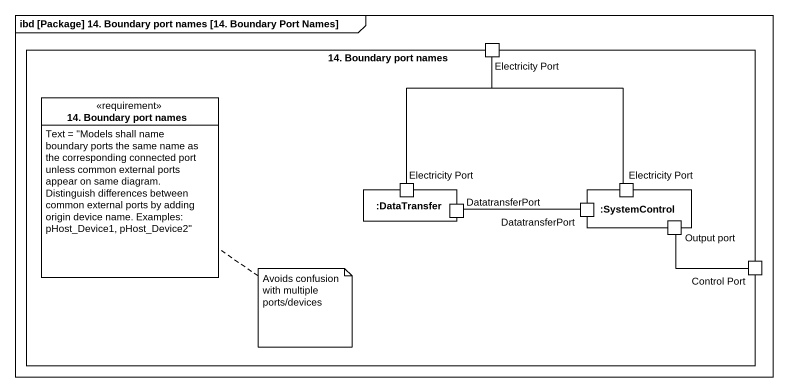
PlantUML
@startuml
mainframe ibd [Package] 14. Boundary port names [14. Boundary Port Names]
allowmixing
hide circle
hide empty members
rectangle "14. Boundary port names" as r14_Boundary_port_names {
  port "Electricity Port" as Electricity_Port
  class "14. Boundary port names" as r14_Boundary_port_names_2 <<requirement>> {
    Text = "Models shall name boundary ports the same name as the corresponding connected port unless common external ports appear on same diagram. Distinguish differences between common external ports by adding origin device name. Examples: pHost_Device1, pHost_Device2"
  }
  rectangle ":DataTransfer" as DataTransfer {
    port "Electricity Port" as Electricity_Port_2
    port DatatransferPort
  }
  rectangle ":SystemControl" as SystemControl {
    port "Electricity Port" as Electricity_Port_3
    port "DatatransferPort" as DatatransferPort_2
    port "Output port" as Output_port
  }
  port "Control Port" as Control_Port
}
Electricity_Port -- Electricity_Port_2
Electricity_Port -- Electricity_Port_3
DatatransferPort -right- DatatransferPort_2
Output_port -right- Control_Port
note bottom of r14_Boundary_port_names_2 : Avoids confusion with multiple ports/devices
@enduml
